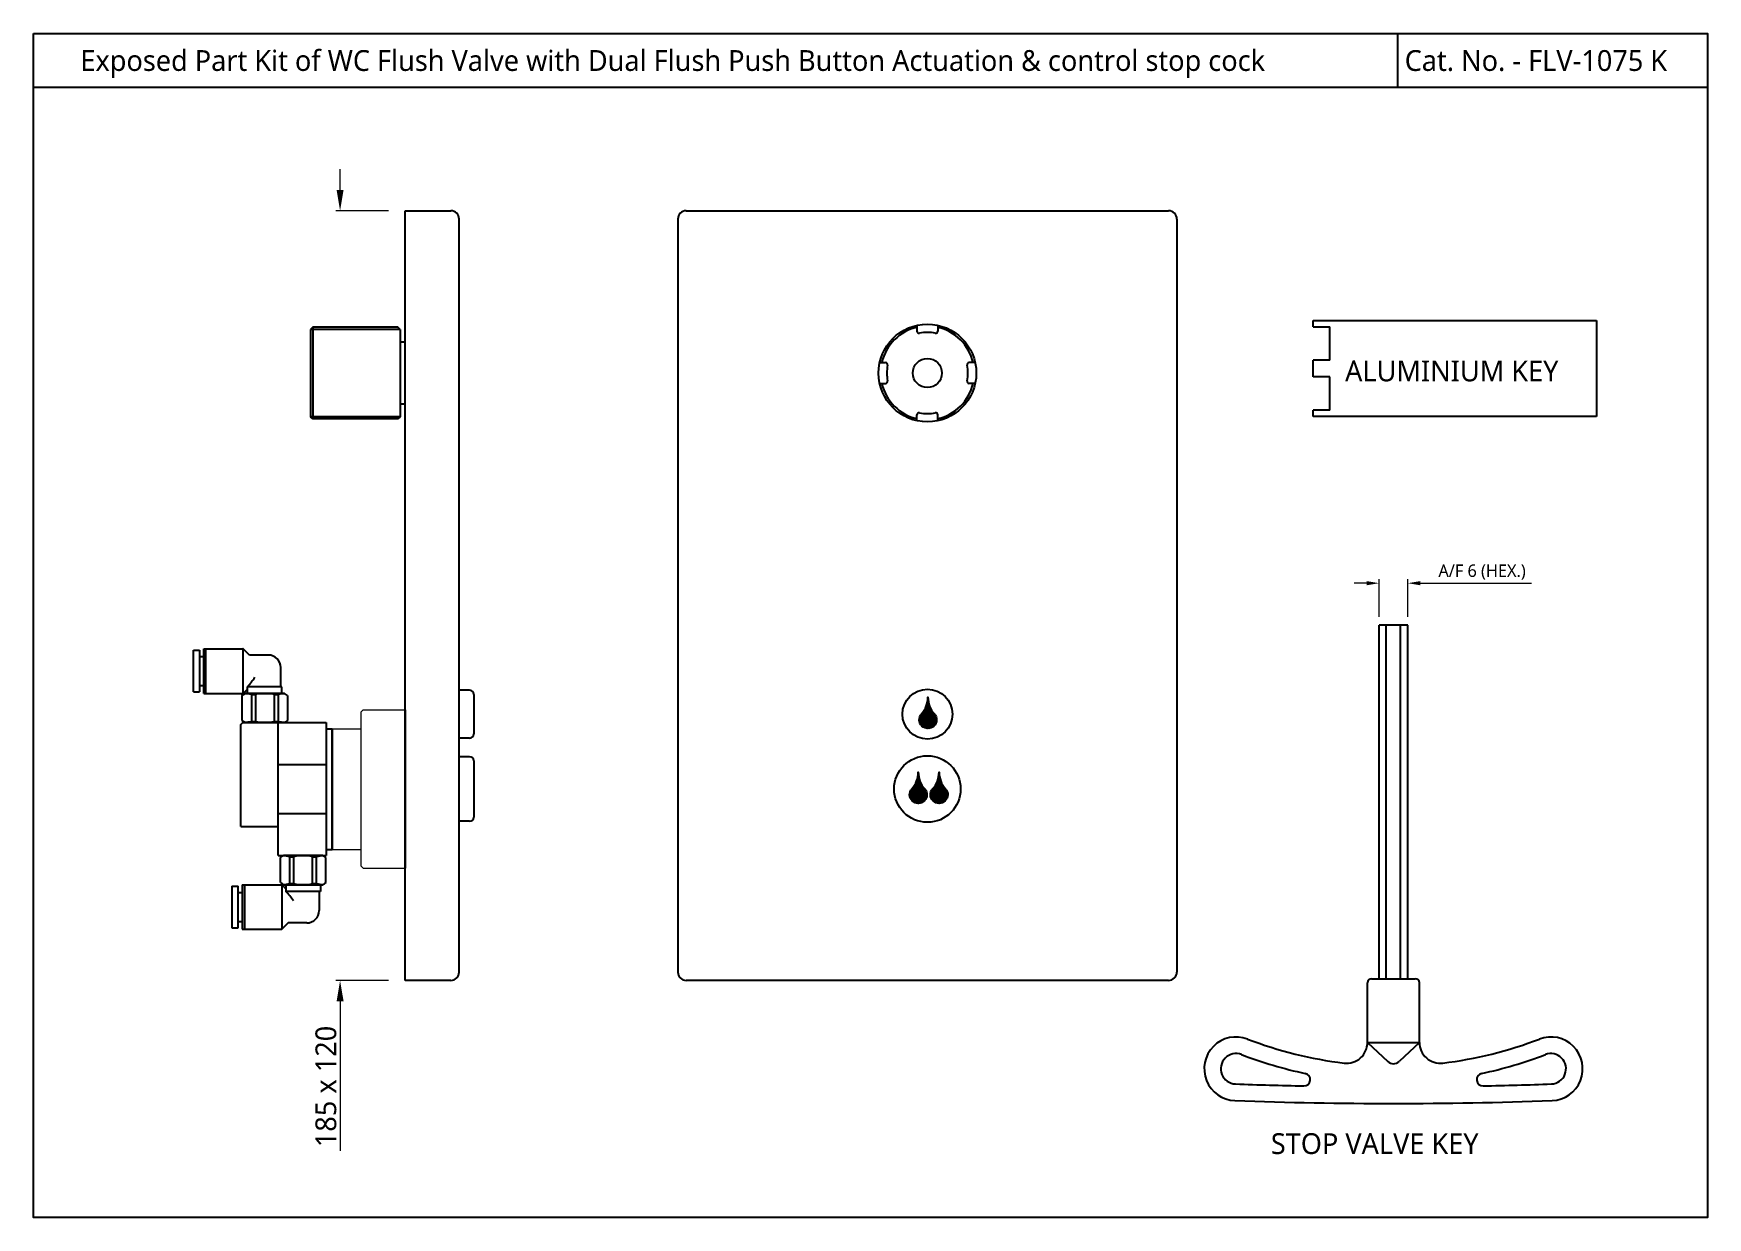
# Model space of a CAD drawing. Header units: inches. Extents: x 5956 to 6358, y 288 to 573.
import ezdxf

# ---------------------------------------------------------------- set-up
doc = ezdxf.new("R2010")
doc.units = ezdxf.units.IN
doc.header["$MEASUREMENT"] = 0
doc.linetypes.add('CENTERX2', pattern=[4, 2.5, -0.5, 0.5, -0.5])
doc.layers.add('Title Block A4 Land', color=7, linetype='Continuous')
doc.styles.get("Standard").update_dxf_attribs({"font": 'segoeui.ttf'})
doc.dimstyles.get("Standard").update_dxf_attribs({"dimtxt": 3, "dimasz": 3, "dimexe": 1, "dimexo": 2, "dimgap": 0.8, "dimtad": 1, "dimdec": 8, "dimdsep": 46, "dimtxsty": 'Standard', "dimcen": 0, "dimadec": 0, "dimazin": 2, "dimtfac": 1, "dimtdec": 8, "dimtmove": 0, "dimatfit": 1, "dimfxl": 0, "dimtolj": 1, "dimtzin": 0, "dimlwd": 9, "dimlwe": 9, "dimarcsym": 0})

# ---------------------------------------------------------------- blocks, each defined once
blk = doc.blocks.new('*D9')
at = {"color": 0, "lineweight": 9, "transparency": 16777216}
for p, q in [((6029.43, 535.16), (6029.43, 540.16)), ((6041.06, 530.16), (6028.43, 530.16)), ((6041.06, 345.16), (6028.43, 345.16)), ((6029.43, 340.16), (6029.43, 304.16))]:
    blk.add_line(p, q, dxfattribs=at)
at = {"color": 0, "transparency": 16777216}
for points in [[(6028.6, 535.16), (6030.27, 535.16), (6029.43, 530.16)], [(6028.6, 340.16), (6030.27, 340.16), (6029.43, 345.16)]]:
    blk.add_solid(points, dxfattribs=at)
at = {"layer": 'Defpoints', "color": 0, "transparency": 16777216}
for p in [(6045.06, 530.16), (6029.43, 345.16), (6045.06, 345.16)]:
    blk.add_point(p, dxfattribs=at)
at = {"color": 0, "transparency": 16777216, "insert": (6026.04, 319.66), "char_height": 5, "attachment_point": 5, "rotation": 90}
blk.add_mtext('\\A1;185 x 120', dxfattribs=at)
blk = doc.blocks.new('*D8')
at = {"color": 0, "lineweight": 9, "transparency": 16777216}
for p, q in [((6276.26, 440.64), (6273.26, 440.64)), ((6279.26, 432.57), (6279.26, 441.64)), ((6286.18, 432.57), (6286.18, 441.64)), ((6289.18, 440.64), (6315.89, 440.64))]:
    blk.add_line(p, q, dxfattribs=at)
at = {"color": 0, "transparency": 16777216}
for points in [[(6276.26, 441.14), (6276.26, 440.14), (6279.26, 440.64)], [(6289.18, 441.14), (6289.18, 440.14), (6286.18, 440.64)]]:
    blk.add_solid(points, dxfattribs=at)
at = {"layer": 'Defpoints', "color": 0, "transparency": 16777216}
for p in [(6286.18, 440.64), (6279.26, 430.57), (6286.18, 430.57)]:
    blk.add_point(p, dxfattribs=at)
at = {"color": 0, "transparency": 16777216, "insert": (6304.03, 443.31), "char_height": 3, "attachment_point": 5}
blk.add_mtext('\\A1;A/F 6 (HEX.)', dxfattribs=at)

msp = doc.modelspace()

# ---------------------------------------------------------------- hatches: boundary and pattern name
h = msp.add_hatch()
h.set_pattern_fill('ANSI31', color=256)
h.set_pattern_definition([(45, (1265.30327, -1342.36097), (-0.0883883476, 0.0883883476), [])])
h.paths.add_polyline_path([(6172.33449873, 409.2102523, -0.1859813444), (6170.78338287, 413.23609755, -0.1859813444), (6169.23226701, 409.2102523, 2.2535640245)])
h = msp.add_hatch()
h.set_pattern_fill('ANSI31', color=256)
h.set_pattern_definition([(45, (1265.48289, -1342.36097), (-0.0883883476, 0.0883883476), [])])
h.paths.add_polyline_path([(6173.46300507, 395.23609755, -0.1859813444), (6171.91188921, 391.2102523, 2.2535640245), (6175.01412093, 391.2102523, -0.1859813444)])
h.paths.add_polyline_path([(6170.01412093, 391.2102523, -0.1859813444), (6168.46300507, 395.23609755, -0.1859813444), (6166.91188921, 391.2102523, 2.2535640245)])

# ---------------------------------------------------------------- linework, layer by layer
for p, q in [((6283.66121132, 572.77819362), (6283.66121132, 559.77819362)), ((6358.23735481, 559.77819362), (5955.70836025, 559.77819362)), ((6045.0616121, 345.16230185), (6045.0616121, 530.16230185)), ((6045.0616121, 530.16230185), (6056.0616121, 530.16230185)), ((6058.0616121, 347.16230185), (6058.0616121, 528.16230185)), ((6110.65198823, 528.16230185), (6110.65198823, 347.16230185)), ((6112.65198823, 530.16230185), (6228.65198823, 530.16230185)), ((6230.65198823, 528.16230185), (6230.65198823, 347.16230185)), ((6263.39706062, 503.74669697), (6331.55472086, 503.74669697)), ((6263.39706062, 502.24669697), (6263.39706062, 503.74669697)), ((6331.55472086, 503.74669697), (6331.55472086, 480.74669697)), ((6022.85342533, 502.16230185), (6022.35342533, 501.66230185)), ((6043.85342533, 501.66230185), (6022.35342533, 501.66230185)), ((6022.35342533, 501.66230185), (6022.35342533, 480.66230185)), ((6043.35342533, 502.16230185), (6022.85342533, 502.16230185)), ((6022.85342533, 502.16230185), (6022.85342533, 480.16230185)), ((6043.85342533, 501.66230185), (6043.35342533, 502.16230185)), ((6043.85342533, 501.66230185), (6043.85342533, 480.66230185)), ((6263.39706062, 502.24669697), (6267.39706062, 502.24669697)), ((6267.39706062, 494.24669697), (6267.39706062, 502.24669697)), ((6045.0616121, 498.61230185), (6043.85342533, 498.61230185)), ((6267.39706062, 494.24669697), (6263.39706062, 494.24669697)), ((6263.39706062, 490.24669697), (6263.39706062, 494.24669697)), ((6267.39706062, 490.24669697), (6263.39706062, 490.24669697)), ((6267.39706062, 482.24669697), (6267.39706062, 490.24669697)), ((6045.0616121, 483.71230185), (6043.85342533, 483.71230185)), ((6043.85342533, 480.66230185), (6022.35342533, 480.66230185)), ((6022.85342533, 480.16230185), (6022.35342533, 480.66230185)), ((6043.35342533, 480.16230185), (6022.85342533, 480.16230185)), ((6043.85342533, 480.66230185), (6043.35342533, 480.16230185)), ((6267.39706062, 482.24669697), (6263.39706062, 482.24669697)), ((6263.39706062, 480.74669697), (6263.39706062, 482.24669697)), ((6331.55472086, 480.74669697), (6263.39706062, 480.74669697)), ((6279.25528009, 345.5687862), (6279.25528009, 430.5687862)), ((6286.18348332, 430.5687862), (6279.25528009, 430.5687862)), ((6280.9873309, 345.5687862), (6280.9873309, 430.5687862)), ((6284.45143251, 345.5687862), (6284.45143251, 430.5687862)), ((6286.18348332, 345.5687862), (6286.18348332, 430.5687862)), ((6060.5616121, 398.91230185), (6058.0616121, 398.91230185)), ((6060.5616121, 383.41230185), (6058.0616121, 383.41230185)), ((6056.0616121, 345.16230185), (6045.0616121, 345.16230185)), ((6228.65198823, 345.16230185), (6112.65198823, 345.16230185)), ((6276.4693817, 330.25047789), (6276.4693817, 344.5687862)), ((6277.4693817, 345.5687862), (6287.9693817, 345.5687862)), ((6288.9693817, 330.25047789), (6288.9693817, 344.5687862)), ((6276.4693817, 330.25047789), (6288.9693817, 330.25047789)), ((6276.4693817, 330.25047789), (6281.34805498, 325.6550098)), ((6288.9693817, 330.25047789), (6284.09070843, 325.6550098))]:
    msp.add_line(p, q)
at = {"color": 0}
for p, q in [((5994.1616121, 414.51230185), (5994.1616121, 424.51230185)), ((5994.1616121, 424.51230185), (5995.6616121, 424.51230185)), ((5995.6616121, 424.51230185), (5995.6616121, 414.51230185)), ((5995.6616121, 423.01230185), (5996.6616121, 423.01230185)), ((5996.6616121, 424.86230185), (6006.07868841, 424.86230185)), ((5996.6616121, 414.16230185), (5996.6616121, 424.86230185)), ((5997.1616121, 414.16230185), (5997.1616121, 424.86230185)), ((6006.1616121, 414.1802659), (6006.1616121, 424.84433779)), ((6007.6616121, 423.36230185), (6006.220248, 424.80366595)), ((6012.1616121, 423.36230185), (6007.6616121, 423.36230185)), ((6015.1616121, 415.76230185), (6015.1616121, 420.36230185)), ((5995.6616121, 416.01230185), (5996.6616121, 416.01230185)), ((6007.1616121, 415.16230185), (6006.220248, 414.22093775)), ((6007.1616121, 414.16230185), (6007.1616121, 415.76230185)), ((6015.4616121, 415.76230185), (6007.1616121, 415.76230185)), ((6015.4616121, 414.16230185), (6015.4616121, 415.76230185)), ((5994.1616121, 414.51230185), (5995.6616121, 414.51230185)), ((5996.6616121, 414.16230185), (6006.07868842, 414.16230185)), ((6005.8366121, 413.66230185), (6006.5866121, 414.16230185)), ((6005.8366121, 413.66230185), (6005.8366121, 407.66230185)), ((6006.5866121, 414.16230185), (6016.0366121, 414.16230185)), ((6016.0366121, 414.16230185), (6006.5866121, 414.16230185)), ((6008.09679053, 413.89574676), (6008.09679053, 407.42885693)), ((6008.09679053, 413.89574676), (6009.0810012, 413.89574676)), ((6009.0810012, 413.89574676), (6009.0810012, 407.42885693)), ((6013.542223, 413.89574676), (6013.542223, 407.42885693)), ((6013.542223, 413.89574676), (6014.52643367, 413.89574676)), ((6014.52643367, 413.89574676), (6014.52643367, 407.42885693)), ((6016.7866121, 413.66230185), (6016.0366121, 414.16230185)), ((6016.7866121, 413.66230185), (6016.7866121, 407.66230185)), ((6005.8366121, 407.66230185), (6006.5866121, 407.16230185)), ((6016.0366121, 407.16230185), (6006.5866121, 407.16230185)), ((6008.09679053, 407.42885693), (6009.0810012, 407.42885693)), ((6013.542223, 407.42885693), (6014.52643367, 407.42885693)), ((6016.7866121, 407.66230185), (6016.0366121, 407.16230185)), ((6045.0616121, 410.16230185), (6045.0616121, 372.16230185)), ((6026.0616121, 405.66230185), (6027.5616121, 405.66230185)), ((6027.5616121, 405.66230185), (6027.5616121, 376.66230185)), ((6014.5616121, 397.0442658), (6026.0616121, 397.0442658)), ((6014.5616121, 385.28033789), (6026.0616121, 385.28033789)), ((6015.0866121, 374.66230185), (6015.8366121, 375.16230185)), ((6015.0866121, 368.66230185), (6015.0866121, 374.66230185)), ((6025.2866121, 375.16230185), (6015.8366121, 375.16230185)), ((6017.34679053, 368.42885693), (6017.34679053, 374.89574676)), ((6017.34679053, 374.89574676), (6018.3310012, 374.89574676)), ((6018.3310012, 368.42885693), (6018.3310012, 374.89574676)), ((6022.792223, 368.42885693), (6022.792223, 374.89574676)), ((6022.792223, 374.89574676), (6023.77643367, 374.89574676)), ((6023.77643367, 368.42885693), (6023.77643367, 374.89574676)), ((6026.0366121, 374.66230185), (6025.2866121, 375.16230185)), ((6026.0366121, 368.66230185), (6026.0366121, 374.66230185)), ((6026.0616121, 376.66230185), (6027.5616121, 376.66230185)), ((6003.4116121, 367.81230185), (6003.4116121, 357.81230185)), ((6003.4116121, 367.81230185), (6004.9116121, 367.81230185)), ((6004.9116121, 357.81230185), (6004.9116121, 367.81230185)), ((6004.9116121, 366.31230185), (6005.9116121, 366.31230185)), ((6005.9116121, 368.16230185), (6015.32868842, 368.16230185)), ((6005.9116121, 368.16230185), (6005.9116121, 357.46230185)), ((6006.4116121, 368.16230185), (6006.4116121, 357.46230185)), ((6015.0866121, 368.66230185), (6015.8366121, 368.16230185)), ((6015.4116121, 368.14433779), (6015.4116121, 357.4802659)), ((6016.4116121, 367.16230185), (6015.470248, 368.10366595)), ((6015.8366121, 368.16230185), (6025.2866121, 368.16230185)), ((6025.2866121, 368.16230185), (6015.8366121, 368.16230185)), ((6016.4116121, 368.16230185), (6016.4116121, 366.56230185)), ((6024.7116121, 366.56230185), (6016.4116121, 366.56230185)), ((6017.34679053, 368.42885693), (6018.3310012, 368.42885693)), ((6022.792223, 368.42885693), (6023.77643367, 368.42885693)), ((6024.4116121, 366.56230185), (6024.4116121, 361.96230185)), ((6024.7116121, 368.16230185), (6024.7116121, 366.56230185)), ((6026.0366121, 368.66230185), (6025.2866121, 368.16230185)), ((6004.9116121, 359.31230185), (6005.9116121, 359.31230185)), ((6016.9116121, 358.96230185), (6015.470248, 357.52093775)), ((6021.4116121, 358.96230185), (6016.9116121, 358.96230185)), ((6003.4116121, 357.81230185), (6004.9116121, 357.81230185)), ((6005.9116121, 357.46230185), (6015.32868841, 357.46230185))]:
    msp.add_line(p, q, dxfattribs=at)
at = {"lineweight": 25}
for p, q in [((6060.5616121, 414.91230185), (6058.0616121, 414.91230185)), ((6061.5616121, 413.91230185), (6061.5616121, 404.41230185)), ((6060.5616121, 403.41230185), (6058.0616121, 403.41230185)), ((6061.5616121, 397.91230185), (6061.5616121, 384.41230185))]:
    msp.add_line(p, q, dxfattribs=at)
at = {"color": 0, "lineweight": 25}
for p, q in [((6005.5616121, 406.66230185), (6006.0616121, 407.16230185)), ((6005.5616121, 382.16230185), (6005.5616121, 406.66230185)), ((6006.0616121, 407.16230185), (6026.0616121, 407.16230185)), ((6014.5616121, 398.56230185), (6014.5616121, 407.16230185)), ((6014.5616121, 375.16230185), (6014.5616121, 407.16230185)), ((6026.0616121, 407.16230185), (6026.0616121, 375.16230185)), ((6027.5616121, 376.66230185), (6027.5616121, 405.66230185)), ((6005.5616121, 382.16230185), (6014.5616121, 382.16230185)), ((6014.5616121, 375.16230185), (6026.0616121, 375.16230185))]:
    msp.add_line(p, q, dxfattribs=at)
at = {"color": 0, "lineweight": 5}
for p, q in [((6034.4616121, 409.66230185), (6034.9616121, 410.16230185)), ((6034.4616121, 409.66230185), (6034.4616121, 372.66230185)), ((6034.9616121, 410.16230185), (6045.0616121, 410.16230185)), ((6027.5616121, 405.66230185), (6034.4616121, 405.66230185)), ((6027.5616121, 376.66230185), (6034.4616121, 376.66230185)), ((6034.4616121, 372.66230185), (6034.9616121, 372.16230185)), ((6034.9616121, 372.16230185), (6045.0616121, 372.16230185))]:
    msp.add_line(p, q, dxfattribs=at)
msp.add_lwpolyline([(5955.70836025, 572.77819362), (6358.23735481, 572.77819362), (6358.23735481, 288.16173282), (5955.70836025, 288.16173282)], close=True)
at = {"elevation": 0}
for points in [[(6169.23226701, 409.2102523, 0.1859813444), (6170.78338287, 413.23609755, 0.1859813444), (6172.33449873, 409.2102523, -2.2535640244)], [(6166.91188921, 391.2102523, 0.1859813444), (6168.46300507, 395.23609755, 0.1859813444), (6170.01412093, 391.2102523, -2.2535640244)], [(6171.91188921, 391.2102523, 0.1859813444), (6173.46300507, 395.23609755, 0.1859813444), (6175.01412093, 391.2102523, -2.2535640244)]]:
    msp.add_lwpolyline(points, format="xyb", close=True, dxfattribs=at)
for centre, radius in [((6170.65198823, 491.16230185), 11.75), ((6170.65198823, 491.16230185), 3.5), ((6170.65198823, 409.16230185), 6), ((6170.65198823, 391.16230185), 8)]:
    msp.add_circle(centre, radius)
for centre, radius, start, end in [((6056.0616121, 528.16230185), 2, 0, 90), ((6112.65198823, 528.16230185), 2, 90, 180), ((6228.65198823, 528.16230185), 2, 0, 90), ((6170.65198823, 491.16230185), 11.25, 102.8395884069, 167.1604115931), ((6168.65198823, 501.21528648), 0.5, 180, 281.2518477293), ((6170.65198823, 491.16230185), 9.75, 78.7481522707, 101.2518477293), ((6172.65198823, 501.21528648), 0.5, 258.7481522707, 0), ((6170.65198823, 491.16230185), 11.25, 12.8395884069, 77.1604115931), ((6160.5990036, 493.16230185), 0.5, 348.7481522707, 90), ((6170.65198823, 491.16230185), 9.75, 168.7481522707, 191.2518477293), ((6180.70497286, 493.16230185), 0.5, 90, 191.2518477293), ((6170.65198823, 491.16230185), 9.75, 348.7481522707, 11.2518477293), ((6170.65198823, 491.16230185), 11.25, 192.8395884069, 257.1604115931), ((6160.5990036, 489.16230185), 0.5, 270, 11.2518477293), ((6170.65198823, 491.16230185), 11.25, 282.8395884069, 347.1604115931), ((6180.70497286, 489.16230185), 0.5, 168.7481522707, 270), ((6168.65198823, 481.10931722), 0.5, 78.7481522707, 180), ((6170.65198823, 491.16230185), 9.75, 258.7481522707, 281.2518477293), ((6172.65198823, 481.10931722), 0.5, 0, 101.2518477293), ((6060.5616121, 384.41230185), 1, 270, 0), ((6056.0616121, 347.16230185), 2, 270, 0), ((6112.65198823, 347.16230185), 2, 180, 270), ((6228.65198823, 347.16230185), 2, 270, 0), ((6277.4693817, 344.5687862), 1, 90, 180), ((6287.9693817, 344.5687862), 1, 0, 90), ((6244.87088178, 323.91728613), 7.65150007, 69.0433381133, 267.8899752202), ((6282.7193817, 422.73935375), 98.17056755, 249.0433381133, 263.0648251884), ((6271.4693817, 330.25047789), 5, 263.0648251884, 0), ((6293.9693817, 330.25047789), 5, 180, 276.9351748116), ((6282.7193817, 422.73935375), 98.17056755, 276.9351748116, 290.9566618867), ((6320.56788163, 323.91728613), 7.65150007, 272.1100247798, 110.9566618867), ((6244.87088178, 323.91728613), 3.65150007, 69.0433381133, 267.8899752202), ((6282.7193817, 422.73935375), 102.17056755, 249.0433381133, 258.0234723225), ((6282.7193817, 422.73935375), 102.17056755, 281.9765276775, 290.9566618867), ((6320.56788163, 323.91728613), 3.65150007, 272.1100247798, 110.9566618867), ((6261.20325705, 321.30964153), 1.51612466, 268.803162636, 78.0234723225), ((6282.7193817, 327.11084736), 2, 226.7122006791, 313.2877993209), ((6304.23550636, 321.30964153), 1.51612466, 101.9765276775, 271.196837364), ((6282.7193817, 1351.1937862), 1031.625, 267.8899752202, 268.80316263598), ((6282.7193817, 1351.1937862), 1031.625, 271.19683736402, 272.1100247798), ((6282.7193817, 1351.1937862), 1035.625, 267.8899752202, 272.1100247798)]:
    msp.add_arc(centre, radius, start, end)
at = {"color": 0}
for centre, radius, start, end in [((6006.07876939, 424.66230185), 0.2, 44.9768024463, 90.0231969999), ((6012.1616121, 420.36230185), 3, 0, 90), ((5987.7766121, 433.13330185), 26.02940387, 318.1363157889, 324.4847269259), ((6006.07876939, 414.36230185), 0.2, 269.9768032148, 315.0231966437), ((6005.86617963, 404.69582223), 9.46647962, 76.3710865863, 85.8602232824), ((6011.3116121, 404.69582223), 9.46647962, 76.3710865863, 103.6289134137), ((6016.75704457, 404.69582223), 9.46647962, 94.1397767176, 103.6289134137), ((6005.86617963, 416.62878147), 9.46647962, 274.1397767176, 283.6289134137), ((6011.3116121, 416.62878147), 9.46647962, 256.3710865863, 283.6289134137), ((6016.75704457, 416.62878147), 9.46647962, 256.3710865863, 265.8602232824), ((6015.11617963, 365.69582223), 9.46647962, 76.3710865863, 85.8602232824), ((6020.5616121, 365.69582223), 9.46647962, 76.3710865863, 103.6289134137), ((6026.00704457, 365.69582223), 9.46647962, 94.1397767176, 103.6289134137), ((6015.32876939, 367.96230185), 0.2, 44.9768033563, 90.0231967852), ((6015.11617963, 377.62878147), 9.46647962, 274.1397767176, 283.6289134137), ((5997.0266121, 349.19130185), 26.02940387, 35.5152730741, 41.863684211), ((6020.5616121, 377.62878147), 9.46647962, 256.3710865863, 283.6289134137), ((6026.00704457, 377.62878147), 9.46647962, 256.3710865863, 265.8602232824), ((6021.4116121, 361.96230185), 3, 270, 0), ((6015.32876939, 357.66230185), 0.2, 269.9768030001, 315.0231975537)]:
    msp.add_arc(centre, radius, start, end, dxfattribs=at)
at = {"lineweight": 25}
for centre, start, end in [((6060.5616121, 413.91230185), 0, 90), ((6060.5616121, 404.41230185), 270, 0), ((6060.5616121, 397.91230185), 0, 90)]:
    msp.add_arc(centre, 1, start, end, dxfattribs=at)
at = {"layer": 'Title Block A4 Land', "linetype": 'CENTERX2', "ltscale": 3}
for p, q in [((6168.15198823, 502.64326435), (6168.15198823, 501.21528648)), ((6173.15198823, 502.64326435), (6173.15198823, 501.21528648)), ((6159.17102573, 493.66230185), (6160.5990036, 493.66230185)), ((6182.13295073, 493.66230185), (6180.70497286, 493.66230185)), ((6159.17102573, 488.66230185), (6160.5990036, 488.66230185)), ((6182.13295073, 488.66230185), (6180.70497286, 488.66230185)), ((6168.15198823, 479.68133934), (6168.15198823, 481.10931722)), ((6173.15198823, 479.68133934), (6173.15198823, 481.10931722))]:
    msp.add_line(p, q, dxfattribs=at)

# ---------------------------------------------------------------- texts
for s, p in [('Exposed Part Kit of WC Flush Valve with Dual Flush Push Button Actuation & control stop cock ', (5966.99082337, 563.77819362)), ('Cat. No. - FLV-1075 K', (6285.42023993, 563.77819362)), ('ALUMINIUM KEY', (6271.09518289, 489.16334917)), ('STOP VALVE KEY', (6253.24102436, 303.42157202))]:
    msp.add_text(s, height=5).set_placement(p)

# ---------------------------------------------------------------- dimensions: what is measured, and where the dimension line sits
dim = msp.add_linear_dim(base=(6029.4344926339, 345.1623018471), p1=(6045.0616120995, 530.1623018471), p2=(6045.0616120995, 345.1623018471), angle=270, text='<> x 120', dimstyle='Standard', override={"dimtxt": 5, "dimasz": 5, "dimexo": 4, "dimtofl": 0, "dimatfit": 0})
dim.commit()
dim.dimension.update_dxf_attribs({"geometry": '*D9', "text_midpoint": (6029.4344926339, 319.6586756267), "dimtype": 160})
dim = msp.add_linear_dim(base=(6286.18348332, 440.63960592), p1=(6279.25528009, 430.5687862), p2=(6286.18348332, 430.5687862), angle=180, text='A/F 6 (HEX.)', dimstyle='Standard', override={"dimtofl": 0})
dim.commit()
dim.dimension.update_dxf_attribs({"geometry": '*D8', "text_midpoint": (6304.03473855, 443.30571471)})

doc.saveas('drawing.dxf')
